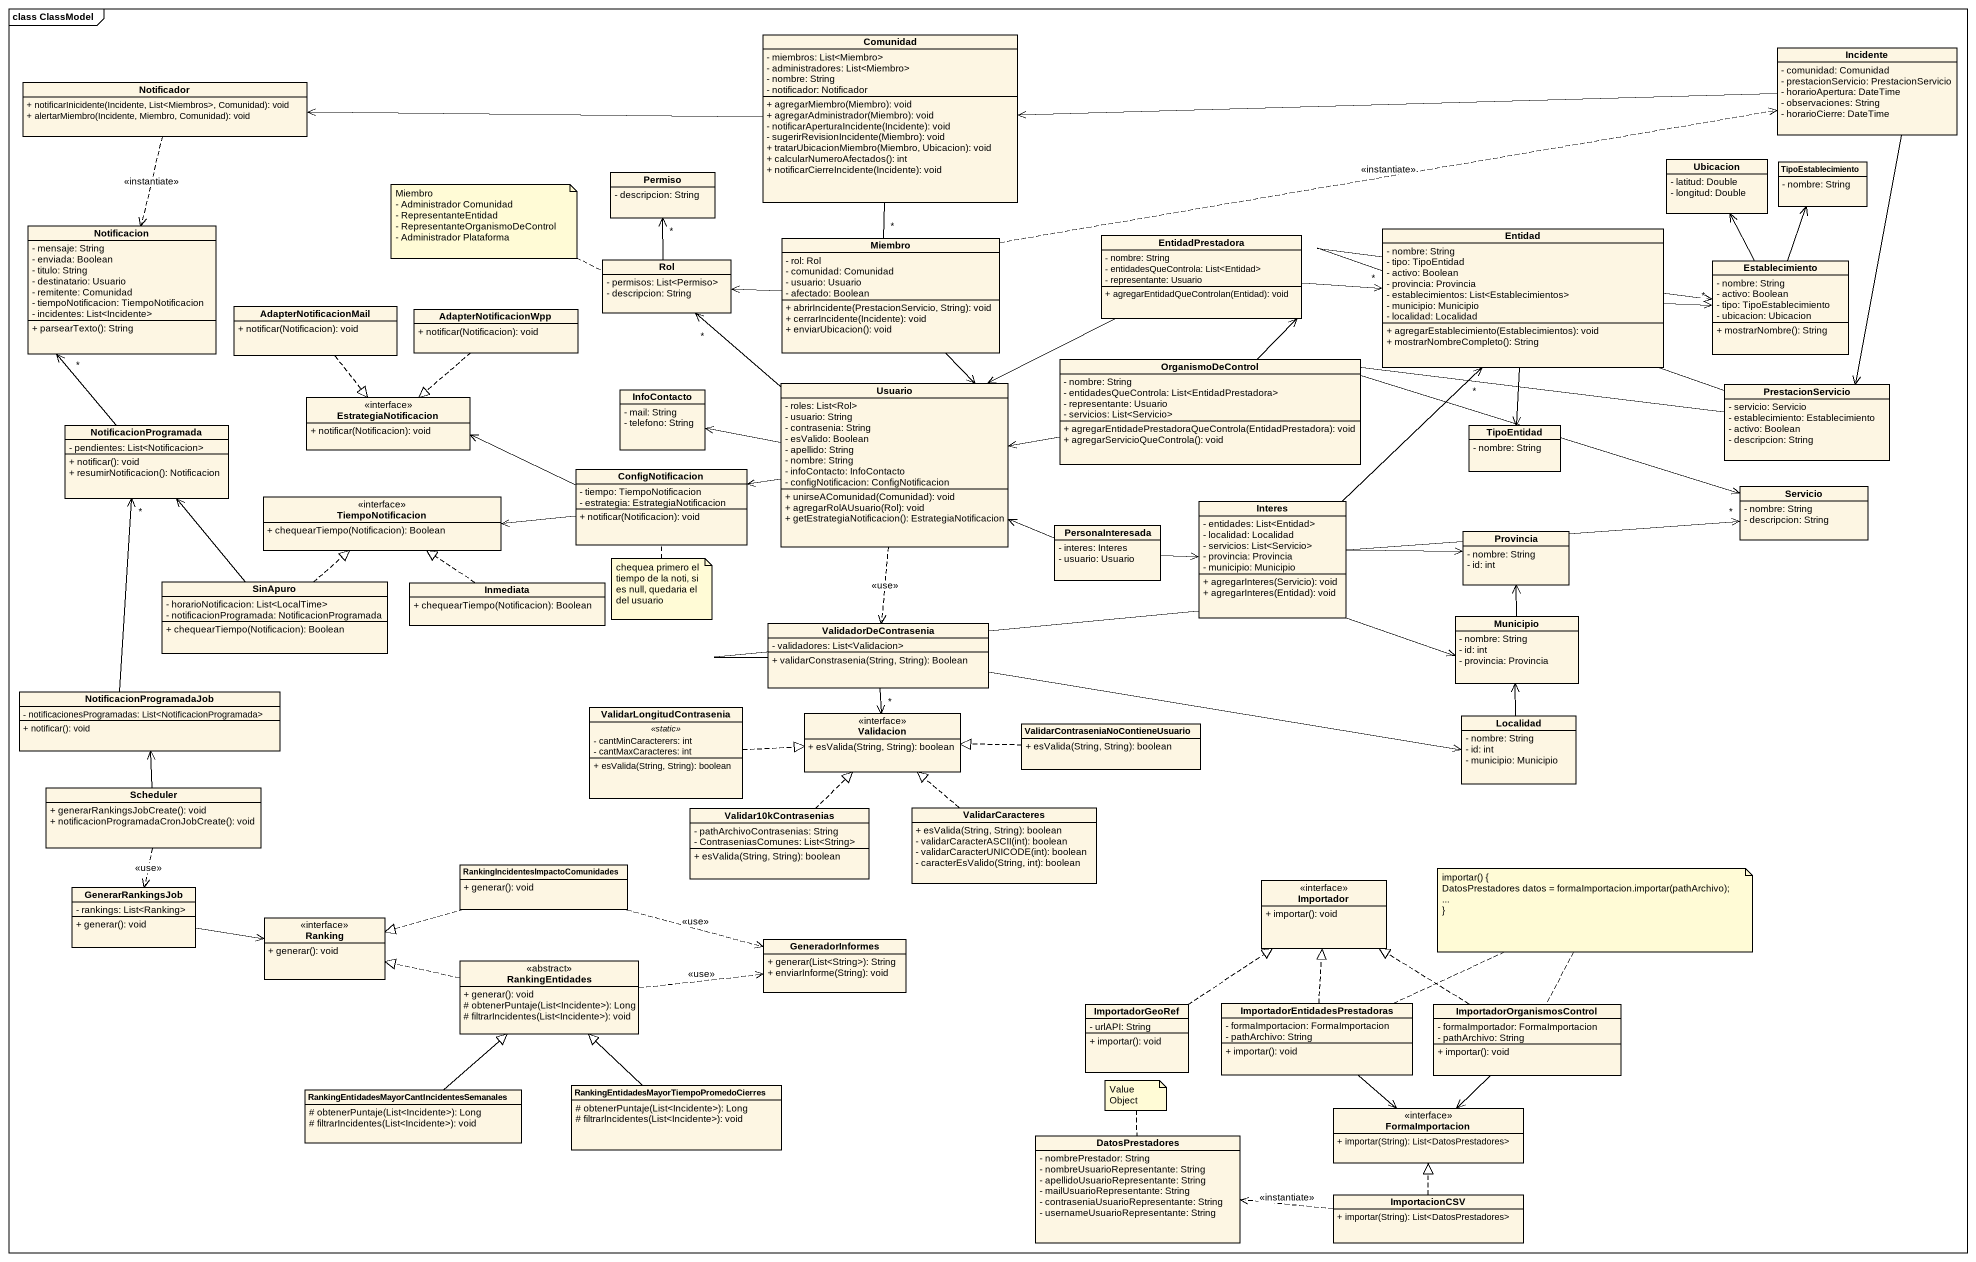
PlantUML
@startuml
mainframe class ClassModel
hide circle
hide empty members
skinparam classAttributeIconSize 0
class Comunidad {
  - miembros: List<Miembro>
  - administradores: List<Miembro>
  - nombre: String
  - notificador: Notificador
  + agregarMiembro(Miembro): void
  + agregarAdministrador(Miembro): void
  - notificarAperturaIncidente(Incidente): void
  - sugerirRevisionIncidente(Miembro): void
  + tratarUbicacionMiembro(Miembro, Ubicacion): void
  + calcularNumeroAfectados(): int
  + notificarCierreIncidente(Incidente): void
}
class Notificador {
  + notificarInicidente(Incidente, List<Miembros>, Comunidad): void
  + alertarMiembro(Incidente, Miembro, Comunidad): void
}
class Incidente {
  - comunidad: Comunidad
  - prestacionServicio: PrestacionServicio
  - horarioApertura: DateTime
  - observaciones: String
  - horarioCierre: DateTime
}
class Ubicacion {
  - latitud: Double
  - longitud: Double
}
class TipoEstablecimiento {
  - nombre: String
}
class Permiso {
  - descripcion: String
}
class Notificacion {
  - mensaje: String
  - enviada: Boolean
  - titulo: String
  - destinatario: Usuario
  - remitente: Comunidad
  - tiempoNotificacion: TiempoNotificacion
  - incidentes: List<Incidente>
  + parsearTexto(): String
}
class Miembro {
  - rol: Rol
  - comunidad: Comunidad
  - usuario: Usuario
  - afectado: Boolean
  + abrirIncidente(PrestacionServicio, String): void
  + cerrarIncidente(Incidente): void
  + enviarUbicacion(): void
}
class EntidadPrestadora {
  - nombre: String
  - entidadesQueControla: List<Entidad>
  - representante: Usuario
  + agregarEntidadQueControlan(Entidad): void
}
class Entidad {
  - nombre: String
  - tipo: TipoEntidad
  - activo: Boolean
  - provincia: Provincia
  - establecimientos: List<Establecimientos>
  - municipio: Municipio
  - localidad: Localidad
  + agregarEstablecimiento(Establecimientos): void
  + mostrarNombreCompleto(): String
}
class Rol {
  - permisos: List<Permiso>
  - descripcion: String
}
class Establecimiento {
  - nombre: String
  - activo: Boolean
  - tipo: TipoEstablecimiento
  - ubicacion: Ubicacion
  + mostrarNombre(): String
}
class AdapterNotificacionMail {
  + notificar(Notificacion): void
}
class AdapterNotificacionWpp {
  + notificar(Notificacion): void
}
class EstrategiaNotificacion <<interface>> {
  + notificar(Notificacion): void
}
class InfoContacto {
  - mail: String
  - telefono: String
}
class Usuario {
  - roles: List<Rol>
  - usuario: String
  - contrasenia: String
  - esValido: Boolean
  - apellido: String
  - nombre: String
  - infoContacto: InfoContacto
  - configNotificacion: ConfigNotificacion
  + unirseAComunidad(Comunidad): void
  + agregarRolAUsuario(Rol): void
  + getEstrategiaNotificacion(): EstrategiaNotificacion
}
class OrganismoDeControl {
  - nombre: String
  - entidadesQueControla: List<EntidadPrestadora>
  - representante: Usuario
  - servicios: List<Servicio>
  + agregarEntidadePrestadoraQueControla(EntidadPrestadora): void
  + agregarServicioQueControla(): void
}
class PrestacionServicio {
  - servicio: Servicio
  - establecimiento: Establecimiento
  - activo: Boolean
  - descripcion: String
}
class NotificacionProgramada {
  - pendientes: List<Notificacion>
  + notificar(): void
  + resumirNotificacion(): Notificacion
}
class TipoEntidad {
  - nombre: String
}
class ConfigNotificacion {
  - tiempo: TiempoNotificacion
  - estrategia: EstrategiaNotificacion
  + notificar(Notificacion): void
}
class TiempoNotificacion <<interface>> {
  + chequearTiempo(Notificacion): Boolean
}
class Interes {
  - entidades: List<Entidad>
  - localidad: Localidad
  - servicios: List<Servicio>
  - provincia: Provincia
  - municipio: Municipio
  + agregarInteres(Servicio): void
  + agregarInteres(Entidad): void
}
class Servicio {
  - nombre: String
  - descripcion: String
}
class PersonaInteresada {
  - interes: Interes
  - usuario: Usuario
}
class Provincia {
  - nombre: String
  - id: int
}
class SinApuro {
  - horarioNotificacion: List<LocalTime>
  - notificacionProgramada: NotificacionProgramada
  + chequearTiempo(Notificacion): Boolean
}
class Inmediata {
  + chequearTiempo(Notificacion): Boolean
}
class ValidadorDeContrasenia {
  - validadores: List<Validacion>
  + validarConstrasenia(String, String): Boolean
}
class Municipio {
  - nombre: String
  - id: int
  - provincia: Provincia
}
class NotificacionProgramadaJob {
  - notificacionesProgramadas: List<NotificacionProgramada>
  + notificar(): void
}
class ValidarLongitudContrasenia {
  .. <<static>> ..
  - cantMinCaracterers: int
  - cantMaxCaracteres: int
  --
  + esValida(String, String): boolean
}
class Validacion <<interface>> {
  + esValida(String, String): boolean
}
class "ValidarContraseniaNoContieneUsuario" as ValidarContraseniaNoContiene {
  + esValida(String, String): boolean
}
class Localidad {
  - nombre: String
  - id: int
  - municipio: Municipio
}
class Scheduler {
  + generarRankingsJobCreate(): void
  + notificacionProgramadaCronJobCreate(): void
}
class Validar10kContrasenias {
  - pathArchivoContrasenias: String
  - ContraseniasComunes: List<String>
  + esValida(String, String): boolean
}
class ValidarCaracteres {
  + esValida(String, String): boolean
  - validarCaracterASCII(int): boolean
  - validarCaracterUNICODE(int): boolean
  - caracterEsValido(String, int): boolean
}
class "RankingIncidentesImpactoComunidades" as RankingIncidentesImpactoComu {
  + generar(): void
}
class GenerarRankingsJob {
  - rankings: List<Ranking>
  + generar(): void
}
class Importador <<interface>> {
  + importar(): void
}
class Ranking <<interface>> {
  + generar(): void
}
class GeneradorInformes {
  + generar(List<String>): String
  + enviarInforme(String): void
}
class RankingEntidades <<abstract>> {
  + generar(): void
  # obtenerPuntaje(List<Incidente>): Long
  # filtrarIncidentes(List<Incidente>): void
}
class ImportadorGeoRef {
  - urlAPI: String
  + importar(): void
}
class "ImportadorEntidadesPrestadoras" as ImportadorEntidadesPrestador {
  - formaImportacion: FormaImportacion
  - pathArchivo: String
  + importar(): void
}
class ImportadorOrganismosControl {
  - formaImportador: FormaImportacion
  - pathArchivo: String
  + importar(): void
}
class "RankingEntidadesMayorCantIncidentesSemanales" as RankingEntidadesMayorCantInc {
  # obtenerPuntaje(List<Incidente>): Long
  # filtrarIncidentes(List<Incidente>): void
}
class "RankingEntidadesMayorTiempoPromedoCierres" as RankingEntidadesMayorTiempoP {
  # obtenerPuntaje(List<Incidente>): Long
  # filtrarIncidentes(List<Incidente>): void
}
class DatosPrestadores {
  - nombrePrestador: String
  - nombreUsuarioRepresentante: String
  - apellidoUsuarioRepresentante: String
  - mailUsuarioRepresentante: String
  - contraseniaUsuarioRepresentante: String
  - usernameUsuarioRepresentante: String
}
class FormaImportacion <<interface>> {
  + importar(String): List<DatosPrestadores>
}
class ImportacionCSV {
  + importar(String): List<DatosPrestadores>
}
Comunidad -left-> Notificador
Comunidad -- "*" Miembro
Notificador ..> Notificacion : <<instantiate>>
Incidente -left-> Comunidad
Incidente --> PrestacionServicio
Miembro .right.> Incidente : <<instantiate>>
Miembro -left-> Rol
Miembro --> Usuario
EntidadPrestadora -right-> "*" Entidad
EntidadPrestadora --> Usuario
Entidad -right-> "*" Establecimiento
Entidad --> TipoEntidad
Rol -up-> "*" Permiso
Establecimiento -up-> Ubicacion
Establecimiento -up-> TipoEstablecimiento
AdapterNotificacionMail ..|> EstrategiaNotificacion
AdapterNotificacionWpp ..|> EstrategiaNotificacion
Usuario -up-> "*" Rol
Usuario -left-> InfoContacto
Usuario -left-> ConfigNotificacion
Usuario ..> ValidadorDeContrasenia : <<use>>
OrganismoDeControl -up-> EntidadPrestadora
OrganismoDeControl -left-> Usuario
PrestacionServicio -up-> Establecimiento
PrestacionServicio --> Servicio
NotificacionProgramada -up-> "*" Notificacion
ConfigNotificacion -left-> EstrategiaNotificacion
ConfigNotificacion -left-> TiempoNotificacion
Interes -up-> "*" Entidad
Interes -right-> "*" Servicio
Interes -right-> Provincia
Interes -right-> Municipio
Interes --> Localidad
PersonaInteresada -left-> Usuario
PersonaInteresada -right-> Interes
SinApuro -up-> NotificacionProgramada
SinApuro .up.|> TiempoNotificacion
Inmediata .up.|> TiempoNotificacion
ValidadorDeContrasenia --> "*" Validacion
Municipio -up-> Provincia
NotificacionProgramadaJob -up-> "*" NotificacionProgramada
ValidarLongitudContrasenia .right.|> Validacion
ValidarContraseniaNoContiene .left.|> Validacion
Localidad -up-> Municipio
Scheduler -up-> NotificacionProgramadaJob
Scheduler ..> GenerarRankingsJob : <<use>>
Validar10kContrasenias .up.|> Validacion
ValidarCaracteres .up.|> Validacion
RankingIncidentesImpactoComu .left.|> Ranking
RankingIncidentesImpactoComu .right.> GeneradorInformes : <<use>>
GenerarRankingsJob -right-> Ranking
RankingEntidades .left.|> Ranking
RankingEntidades .right.> GeneradorInformes : <<use>>
ImportadorGeoRef .up.|> Importador
ImportadorEntidadesPrestador .up.|> Importador
ImportadorEntidadesPrestador --> FormaImportacion
ImportadorOrganismosControl .up.|> Importador
ImportadorOrganismosControl --> FormaImportacion
RankingEntidadesMayorCantInc -up-|> RankingEntidades
RankingEntidadesMayorTiempoP -up-|> RankingEntidades
ImportacionCSV .left.> DatosPrestadores : <<instantiate>>
ImportacionCSV .up.|> FormaImportacion
note left of Rol
  Miembro
  - Administrador Comunidad
  - RepresentanteEntidad
  - RepresentanteOrganismoDeControl
  - Administrador Plataforma
end note
note bottom of ConfigNotificacion : chequea primero el tiempo de la noti, si es null, quedaria el del usuario
note as N3
  importar() {
  DatosPrestadores datos = formaImportacion.importar(pathArchivo);
  ~...
  ~}
end note
N3 .. ImportadorOrganismosControl
N3 .. ImportadorEntidadesPrestador
note top of DatosPrestadores : Value Object
@enduml
